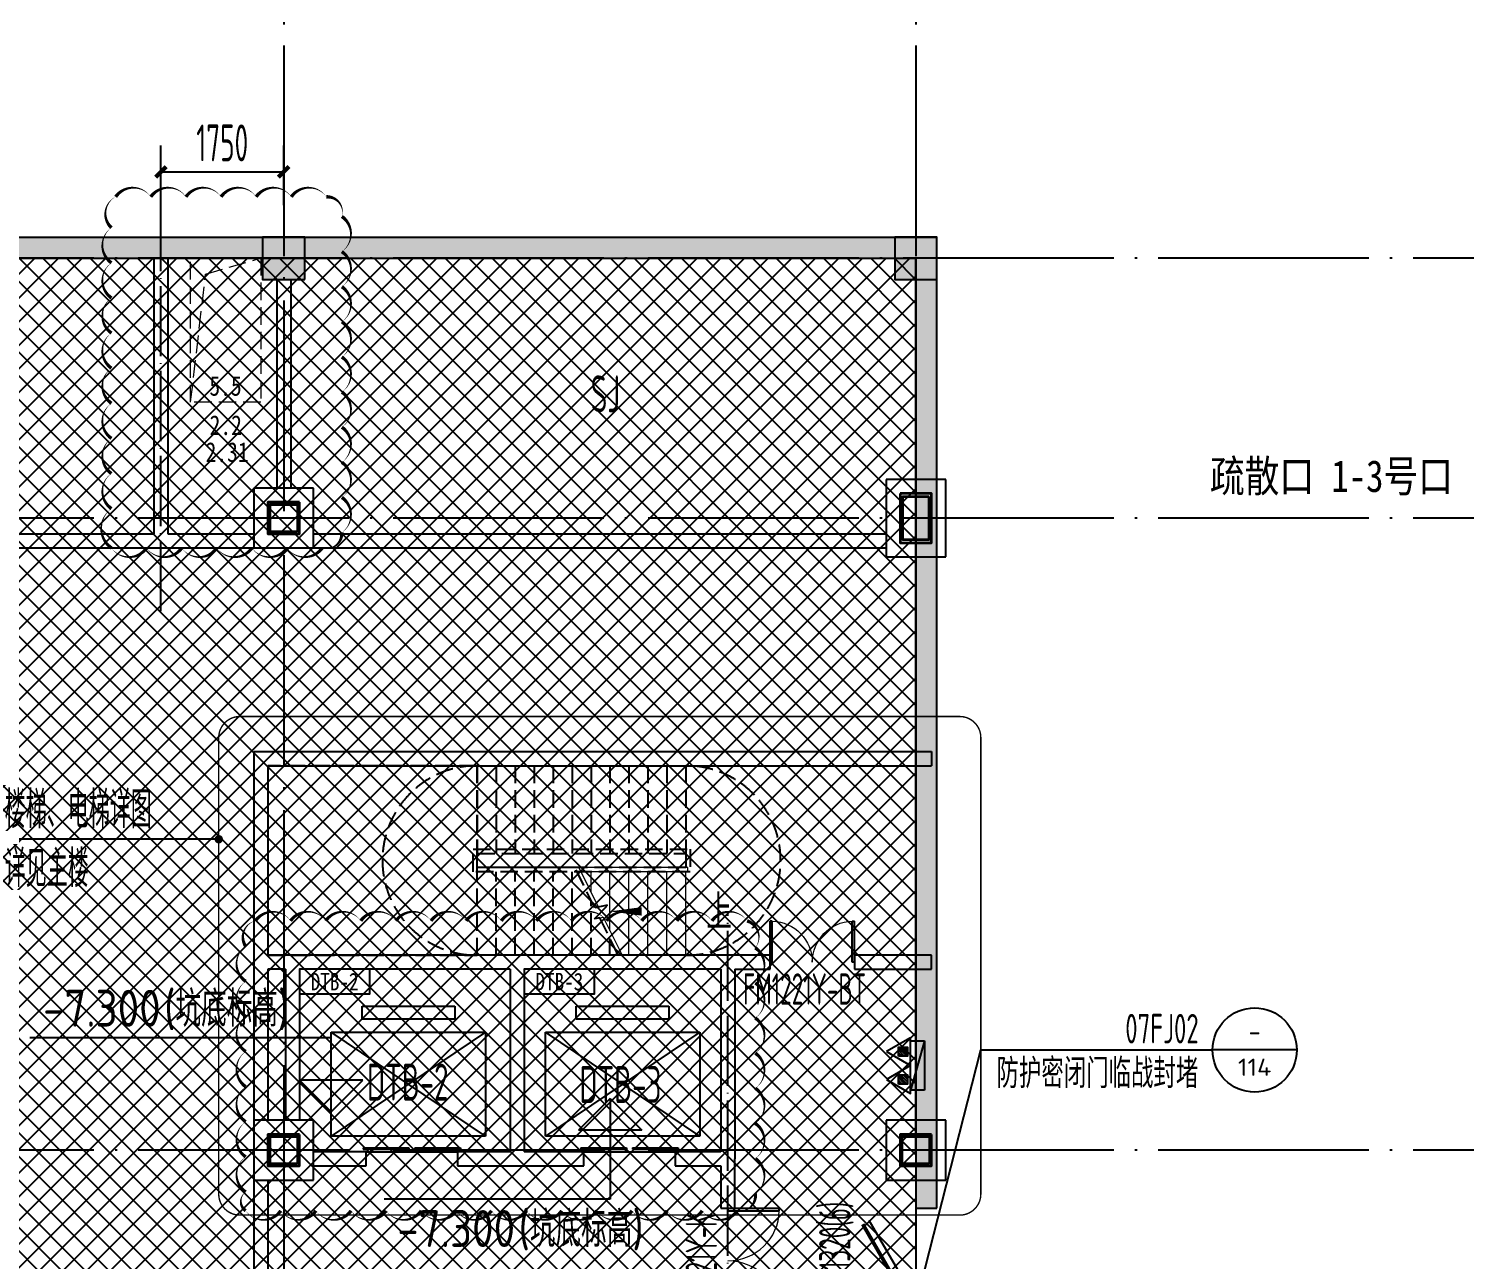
# Model space of a CAD drawing. Extents: x -473190 to 2138458, y -81875 to 2633646.
# Drawn here: x 576557 to 596995, y 136388 to 153911 of the extents above; entities that cross this region are included whole.
import ezdxf
from ezdxf.enums import TextEntityAlignment as Align

# ---------------------------------------------------------------- set-up
doc = ezdxf.new("R2010")
doc.units = 0
doc.header["$LTSCALE"] = 1000
doc.linetypes.add('DASH', pattern=[0.35, 0.25, -0.1])
doc.linetypes.add('DOTE', pattern=[2.42, 2, -0.2, 0.02, -0.2])
for name, color, linetype in [('A-COLUMN', 2, 'Continuous'), ('A-DIM_SYMB', 3, 'Continuous'), ('A-EVTR', 3, 'Continuous'), ('A-PUB_HATCH', 8, 'Continuous'), ('A-PUB_TEXT', 7, 'Continuous'), ('A-ROOM_NAME', 23, 'Continuous'), ('A-SPACE', 7, 'Continuous'), ('A-WALL', 2, 'Continuous'), ('A-WINDOW', 4, 'Continuous'), ('A-可见线', 7, 'Continuous'), ('DIM_ELEV', 3, 'Continuous'), ('DIM_IDEN', 3, 'Continuous'), ('DIM_LEAD', 3, 'Continuous'), ('DOOR_FIRE', 4, 'Continuous'), ('DOOR_FIRE_TEXT', 7, 'Continuous'), ('DOTE', 1, 'DOTE'), ('PUB_DIM', 3, 'Continuous'), ('PUB_HATCH', 8, 'Continuous'), ('PUB_TEXT', 7, 'Continuous'), ('RF-KTK', 210, 'Continuous'), ('RF-M', 4, 'Continuous'), ('RF-MBH', 11, 'Continuous'), ('RF-QT', 30, 'Continuous'), ('S-柱', 51, 'Continuous'), ('S-柱-填充', 8, 'Continuous'), ('SRC-03F$0$A-SYMB-NUMB-T', 4, 'Continuous'), ('SRC-03F$0$A-WALL', 7, 'Continuous'), ('STAIR', 2, 'Continuous'), ('W-EQUIP_消火栓', 7, 'Continuous'), ('W-EQUIP_灭火器', 7, 'Continuous'), ('索引线', 252, 'Continuous')]:
    doc.layers.add(name, color=color, linetype=linetype)
doc.layers.add('B-1F-WALL$0$A-STAIR', color=2, linetype='Continuous', lineweight=9)
doc.layers.add('HOLE', color=52, linetype='Continuous', lineweight=15)
doc.styles.add('8B2_01', font='simhei.ttf', dxfattribs={"width": 0.8})
doc.styles.add('8B2_02', font='tssdeng.shx', dxfattribs={"width": 0.6, "bigfont": 'TSSDCHN.shx'})
doc.styles.add('_TCH_DIM', font='SIMPLEX', dxfattribs={"bigfont": 'GBCBIG'})
doc.styles.add('_TCH_DIM_T3', font='tssdeng.shx', dxfattribs={"width": 0.564706, "bigfont": '@@@tssdchn.shx'})
doc.styles.add('_TCH_WINDOW', font='tssdeng.shx', dxfattribs={"width": 0.8, "height": 3.5, "bigfont": 'tssdchn.shx'})
doc.styles.add('SRC-03F$0$ECADI-TXT', font='simplex.shx', dxfattribs={"bigfont": 'hztxt.shx'})
doc.styles.get("Standard").update_dxf_attribs({"font": 'gbenor.shx', "bigfont": 'gbcbig.shx'})
doc.styles.add('TYDG_01', font='', dxfattribs={"width": 0.8})
doc.styles.add('TYDG_02', font='TSSDENG', dxfattribs={"width": 0.8, "bigfont": 'TSSDCHN'})
doc.styles.get('TYDG_01').set_extended_font_data('SimSun')
doc.dimstyles.new('_TCH_ARCH&&150', dxfattribs={"dimtxt": 525, "dimasz": 150, "dimexe": 375, "dimexo": 450, "dimgap": 150, "dimtad": 1, "dimdec": 0, "dimzin": 0, "dimdsep": 46, "dimtxsty": '_TCH_DIM_T3', "dimblk": 'ARCHTICK', "dimcen": 0.09, "dimclrt": 7, "dimazin": 2, "dimtfac": 1, "dimtdec": 0, "dimtix": 1, "dimtmove": 2, "dimatfit": 3, "dimfxl": 0, "dimtolj": 1, "dimtzin": 0, "dimarcsym": 0})

# ---------------------------------------------------------------- blocks, each defined once
blk = doc.blocks.new('A$C7EFF042E')
at = {"layer": 'A-COLUMN', "color": 6}
for p, q in [((27675, 300), (26825, 300)), ((26825, 300), (26825, -800)), ((27675, -800), (27675, 300)), ((18675, 175), (17825, 175)), ((17825, 175), (17825, -675)), ((18675, -675), (18675, 175)), ((17825, -675), (18675, -675)), ((26825, -800), (27675, -800)), ((18675, -8825), (17825, -8825)), ((17825, -8825), (17825, -9675)), ((18675, -9675), (18675, -8825)), ((27675, -8825), (26825, -8825)), ((26825, -8825), (26825, -9675)), ((27675, -9675), (27675, -8825)), ((17825, -9675), (18675, -9675)), ((26825, -9675), (27675, -9675))]:
    blk.add_line(p, q, dxfattribs=at)
at = {"layer": 'S-柱', "color": 6, "lineweight": 35}
for points in [[(27025, 100), (27025, -600), (27475, -600), (27475, 100)], [(27025, 100), (27025, -600), (27475, -600), (27475, 100)], [(18475, -25), (18025, -25), (18025, -475), (18475, -475)], [(18475, -25), (18025, -25), (18025, -475), (18475, -475)], [(18475, -9025), (18025, -9025), (18025, -9475), (18475, -9475)], [(18475, -9025), (18025, -9025), (18025, -9475), (18475, -9475)], [(27475, -9025), (27025, -9025), (27025, -9475), (27475, -9475)], [(27475, -9025), (27025, -9025), (27025, -9475), (27475, -9475)]]:
    blk.add_lwpolyline(points, close=True, dxfattribs=at)
at = {"layer": 'S-柱-填充', "color": 6, "lineweight": 35}
for points in [[(27435, 60), (27435, -560), (27065, -560), (27065, 60)], [(18445, -445), (18055, -445), (18055, -55), (18445, -55)], [(18445, -9445), (18055, -9445), (18055, -9055), (18445, -9055)], [(27445, -9445), (27055, -9445), (27055, -9055), (27445, -9055)]]:
    blk.add_lwpolyline(points, close=True, dxfattribs=at)
blk = doc.blocks.new('A$C4F5A101F')
at = {"layer": 'DOTE', "color": 16, "linetype": 'DOTE', "ltscale": 1.5}
for p, q in [((-149489.7, 16373.7), (-149489.7, -213765.2)), ((-140489.7, 16373.7), (-140489.7, -213765.2)), ((-39660.8, -4807.4), (-180399, -4807.4)), ((-39660.8, -8507.4), (-180399, -8507.4)), ((-39660.8, -17507.4), (-180399, -17507.4))]:
    blk.add_line(p, q, dxfattribs=at)
blk = doc.blocks.new('_ArchTick')
at = {"color": 0, "linetype": 'ByBlock', "const_width": 0.4}
blk.add_lwpolyline([(-0.5, -0.5), (0.5, 0.5)], dxfattribs=at)
blk = doc.blocks.new('*D5558')
at = {"layer": 'Defpoints', "color": 0, "transparency": 16777216}
for p in [(108175, 13380), (106425, 12455), (108175, 12455)]:
    blk.add_point(p, dxfattribs=at)
at = {"layer": 'PUB_DIM', "color": 0, "lineweight": -2, "transparency": 16777216}
for p, q in [((106425, 12905), (106425, 13755)), ((108175, 12905), (108175, 13755)), ((106425, 13380), (108175, 13380))]:
    blk.add_line(p, q, dxfattribs=at)
at = {"layer": 'PUB_DIM', "color": 0, "lineweight": -2, "transparency": 16777216, "xscale": 150, "yscale": 150, "zscale": 150, "rotation": 180}
blk.add_blockref('_ArchTick', (106425, 13380), dxfattribs=at)
at = {"layer": 'PUB_DIM', "color": 0, "lineweight": -2, "transparency": 16777216, "xscale": 150, "yscale": 150, "zscale": 150}
blk.add_blockref('_ArchTick', (108175, 13380), dxfattribs=at)
at = {"layer": 'PUB_DIM', "color": 7, "transparency": 16777216, "insert": (107300, 13793), "char_height": 525, "attachment_point": 5, "style": '_TCH_DIM_T3'}
blk.add_mtext('\\A1;1750', dxfattribs=at)
blk = doc.blocks.new('SRC-03F$0$ECADI-TAG-CODE')
at = {"layer": 'SRC-03F$0$A-SYMB-NUMB-T', "color": 1}
blk.add_lwpolyline([(3.41, 8.1), (13.41, 8.1), (13.41, 4.6), (3.41, 4.6)], close=True, dxfattribs=at)
at = {"layer": 'SRC-03F$0$A-SYMB-NUMB-T', "style": 'SRC-03F$0$ECADI-TXT', "width": 0.7}
blk.add_attdef('CODE', text='', height=2.5, dxfattribs=at).set_placement((8.41, 6.35), align=Align.MIDDLE_CENTER)
blk = doc.blocks.new('A$C27471FE7')
at = {"layer": 'A-PUB_HATCH', "linetype": 'DASH'}
for p, q in [((2980, 2700), (0, 2700)), ((0, 2700), (0, 0)), ((2980, 2700), (5950, 2700)), ((2980, 2700), (2980, 1450)), ((2980, 0), (2980, 2700)), ((3250, 2700), (3250, 1450)), ((3520, 2700), (3520, 1450)), ((3790, 2700), (3790, 1450)), ((4060, 2700), (4060, 1450)), ((4330, 2700), (4330, 1450)), ((4600, 2700), (4600, 1450)), ((4870, 2700), (4870, 1450)), ((5140, 2700), (5140, 1450)), ((5410, 2700), (5410, 1450)), ((5680, 2700), (5680, 1450)), ((5950, 2700), (5950, 1450)), ((2920, 1190), (2920, 1510)), ((2920, 1510), (6010, 1510)), ((2980, 1450), (5950, 1450)), ((2980, 1250), (2980, 1450)), ((2980, 1450), (5950, 1450)), ((5950, 1450), (5950, 1250)), ((6010, 1510), (6010, 1190)), ((4371, 1250), (2980, 1250)), ((5950, 1250), (2980, 1250)), ((4653, 678), (4371, 1250)), ((6010, 1190), (2920, 1190)), ((2980, 0), (2980, 1190)), ((3250, 0), (3250, 1190)), ((3520, 0), (3520, 1190)), ((3790, 0), (3790, 1190)), ((4060, 0), (4060, 1190)), ((4330, 0), (4330, 1190)), ((4600, 0), (4600, 785)), ((4651, 520), (4836, 714)), ((4836, 714), (4653, 678)), ((4724, 534), (4651, 520)), ((4988, 0), (4724, 534)), ((4870, 0), (4870, 239)), ((0, 0), (2980, 0)), ((4988, 0), (2980, 0))]:
    blk.add_line(p, q, dxfattribs=at)
blk = doc.blocks.new('A$C031B73C8')
for points in [[(122697.7, -13125, 0, 50, 0.5205671), (123197.7, -13125, 0, 50, 0.5205671), (123697.7, -13125, 0, 50, 0.5205671), (124197.7, -13125, 0, 50, 0.5205671), (124697.7, -13125, 0, 50, 0.5205671), (125197.7, -13125, 0, 50, 0.5205671), (125697.7, -13125, 0, 50, 0.5205671), (125977.7, -12904.9, 0, 50, 0.5205671), (125977.7, -12404.9, 0, 50, 0.5205671), (125977.7, -11904.9, 0, 50, 0.5205671), (125977.7, -11404.9, 0, 50, 0.5205671), (125977.7, -10904.9, 0, 50, 0.5205671), (125977.7, -10404.9, 0, 50, 0.5205671), (125977.7, -9904.9, 0, 50, 0.5205671), (125977.7, -9404.9, 0, 50, 0.5205671), (125977.7, -8904.9, 0, 50, 0.5205671), (125977.7, -8404.9, 0, 50, 0.5205671), (125757.6, -8125, 0, 50, 0.5205671), (125257.6, -8125, 0, 50, 0.5205671), (124757.6, -8125, 0, 50, 0.5205671), (124257.6, -8125, 0, 50, 0.5205671), (123757.6, -8125, 0, 50, 0.5205671), (123257.6, -8125, 0, 50, 0.5205671), (122757.6, -8125, 0, 50, 0.5205671), (122697.7, -8565.1, 0, 50, 0.5205671), (122697.7, -9065.1, 0, 50, 0.5205671), (122697.7, -9565.1, 0, 50, 0.5205671), (122697.7, -10065.1, 0, 50, 0.5205671), (122697.7, -10565.1, 0, 50, 0.5205671), (122697.7, -11065.1, 0, 50, 0.5205671), (122697.7, -11565.1, 0, 50, 0.5205671), (122697.7, -12065.1, 0, 50, 0.5205671), (122697.7, -12565.1, 0, 50, 0.5205671)], [(124608.4, -22562.5, 0, 50, 0.5205671), (125108.4, -22562.5, 0, 50, 0.5205671), (125608.4, -22562.5, 0, 50, 0.5205671), (126108.4, -22562.5, 0, 50, 0.5205671), (126608.4, -22562.5, 0, 50, 0.5205671), (127108.4, -22562.5, 0, 50, 0.5205671), (127608.4, -22562.5, 0, 50, 0.5205671), (128108.4, -22562.5, 0, 50, 0.5205671), (128608.4, -22562.5, 0, 50, 0.5205671), (129108.4, -22562.5, 0, 50, 0.5205671), (129608.4, -22562.5, 0, 50, 0.5205671), (130108.4, -22562.5, 0, 50, 0.5205671), (130608.4, -22562.5, 0, 50, 0.5205671), (131108.4, -22562.5, 0, 50, 0.5205671), (131608.4, -22562.5, 0, 50, 0.5205671), (131864.1, -22318.2, 0, 50, 0.5205671), (131864.1, -21818.2, 0, 50, 0.5205671), (131864.1, -21318.2, 0, 50, 0.5205671), (131864.1, -20818.2, 0, 50, 0.5205671), (131864.1, -20318.2, 0, 50, 0.5205671), (131864.1, -19818.2, 0, 50, 0.5205671), (131864.1, -19318.2, 0, 50, 0.5205671), (131864.1, -18818.2, 0, 50, 0.5205671), (131747.3, -18435, 0, 50, 0.5205671), (131247.3, -18435, 0, 50, 0.5205671), (130747.3, -18435, 0, 50, 0.5205671), (130247.3, -18435, 0, 50, 0.5205671), (129747.3, -18435, 0, 50, 0.5205671), (129247.3, -18435, 0, 50, 0.5205671), (128747.3, -18435, 0, 50, 0.5205671), (128247.3, -18435, 0, 50, 0.5205671), (127747.3, -18435, 0, 50, 0.5205671), (127247.3, -18435, 0, 50, 0.5205671), (126747.3, -18435, 0, 50, 0.5205671), (126247.3, -18435, 0, 50, 0.5205671), (125747.3, -18435, 0, 50, 0.5205671), (125247.3, -18435, 0, 50, 0.5205671), (124747.3, -18435, 0, 50, 0.5205671), (124608.4, -18796.1, 0, 50, 0.5205671), (124608.4, -19296.1, 0, 50, 0.5205671), (124608.4, -19796.1, 0, 50, 0.5205671), (124608.4, -20296.1, 0, 50, 0.5205671), (124608.4, -20796.1, 0, 50, 0.5205671), (124608.4, -21296.1, 0, 50, 0.5205671), (124608.4, -21796.1, 0, 50, 0.5205671), (124608.4, -22296.1, 0, 50, 0.5205671)]]:
    blk.add_lwpolyline(points, format="xyseb", close=True)
at = {"layer": 'HOLE', "linetype": 'DASH'}
blk.add_lwpolyline([(123825, -8995.8), (124824.9, -8995.8), (124824.9, -11050), (123825, -11050)], close=True, dxfattribs=at)
blk.add_lwpolyline([(123825, -11044.8), (124037.1, -9226.4), (124824.9, -8995.8)], dxfattribs=at)
blk = doc.blocks.new('$TwtSys$00000434')
for p, q in [((-0.5, 0.5), (-0.5, -0.5)), ((-0.5, -0.5), (0.5, 0.5)), ((0.5, 0.5), (-0.5, 0.5)), ((0.5, -0.5), (0.5, 0.5)), ((-0.5, -0.5), (0.5, -0.5))]:
    blk.add_line(p, q)
blk.add_solid([(0.5, -0.5), (0.5, 0.5), (-0.5, -0.5)])
blk = doc.blocks.new('$TwtSys$00000546')
h = blk.add_hatch()
h.set_pattern_fill('ANSI31', color=256, scale=200, style=0)
h.set_pattern_definition([(45, (-38543.802, -6670.83), (-17.67767, 17.67767), [])])
h.paths.add_polyline_path([(-65, 174), (65, 174), (65, 44), (-65, 44)])
for points in [[(0, 344), (-198, 0), (198, 0)], [(-65, 174), (65, 174), (65, 44), (-65, 44)]]:
    blk.add_lwpolyline(points, close=True)
blk = doc.blocks.new('$DorLib2D$00000192')
at = {"color": 0}
blk.add_line((-0.5, 0.125), (0.366, 0.625), dxfattribs=at)
at = {"color": 0, "const_width": 0.0417}
blk.add_lwpolyline([(-0.542, 0.197), (0.324, 0.697)], dxfattribs=at)
blk = doc.blocks.new('rfk')
at = {"layer": 'A-PUB_HATCH'}
for points in [[(460848.2, -664760.2), (460548.2, -665060.2), (473748.2, -665060.2), (474048.2, -664760.2)], [(473748.2, -677760.2), (473748.2, -678585.2), (474048.2, -678585.2), (474048.2, -677760.2)]]:
    blk.add_hatch(color=256, dxfattribs=at).paths.add_polyline_path(points)
at = {"layer": 'PUB_HATCH'}
blk.add_hatch(color=256, dxfattribs=at).paths.add_polyline_path([(473748.2, -677760.2), (474048.2, -677760.2), (474048.2, -664760.2), (473748.2, -665060.2)])
at = {"layer": 'RF-QT'}
for p, q in [((460848.2, -664760.2), (474048.2, -664760.2)), ((474048.2, -677760.2), (474048.2, -664760.2)), ((460548.2, -665060.2), (473748.2, -665060.2)), ((473748.2, -677760.2), (473748.2, -665060.2)), ((473748.2, -677760.2), (473748.2, -678585.2)), ((474048.2, -678585.2), (474048.2, -677760.2)), ((473748.2, -678585.2), (474048.2, -678585.2))]:
    blk.add_line(p, q, dxfattribs=at)
at = {"layer": 'RF-M'}
ref = blk.add_blockref('$DorLib2D$00000192', (473898.2, -679235.2), dxfattribs=dict(at, xscale=-1300, yscale=-1300, zscale=300, rotation=269.999999999991))
ref.add_attrib('A', 'GHFM1320(6)', (472816.8, -680286.8), dxfattribs={"layer": 'RF-MBH', "height": 446.25, "rotation": 90, "style": '_TCH_WINDOW', "width": 0.564706})
blk = doc.blocks.new('ADFASDF')
h = blk.add_hatch()
h.set_pattern_fill('ANSI37', color=8, scale=150)
h.set_pattern_definition([(45, (0, 0), (-168.3798, 168.3798), []), (135, (0, 0), (-168.3798, -168.3798), [])])
h.paths.add_polyline_path([(521397, 239186), (521397, 224886), (539697, 224886), (539697, 169261), (524947, 169261), (524947, 171211), (527822, 171211), (527922, 176611), (501318, 176611), (501125, 109884), (530547, 109887), (530547, 107449), (538188, 100503), (536147, 98236), (540086, 94690), (517812, 69953), (517812, 59790), (482108, 20136), (405247, 20136), (405247, 26086), (391997, 40436), (391997, 64736), (399997, 64738), (399997, 239186), (409022, 239186)])
blk.add_lwpolyline([(521397, 239186), (521397, 224886), (539697, 224886), (539697, 169261)])
blk = doc.blocks.new('$DORLIB2D$00000127')
at = {"color": 0}
for points in [[(-0.533, 0.795), (-0.533, 0.69)], [(-0.033, 0.795), (-0.533, 0.795)], [(-0.033, 0.795), (-0.033, 0.69)], [(0.533, 0.795), (0.033, 0.795)], [(0.033, 0.795), (0.033, 0.69)], [(0.533, 0.795), (0.533, 0.69)], [(-0.033, 0.69), (-0.533, 0.69)], [(0.533, 0.69), (0.033, 0.69)], [(0.5, 0.5), (-0.5, 0.5)]]:
    blk.add_lwpolyline(points, dxfattribs=at)
blk = doc.blocks.new('$DorLib2D$00000002')
for p, q in [((-0.5, 0), (-0.5, 0.4875)), ((-0.475, 0.4875), (-0.5, 0.4875)), ((-0.475, 0), (-0.475, 0.4875)), ((0.475, 0), (0.475, 0.4875)), ((0.475, 0.4875), (0.5, 0.4875)), ((0.5, 0), (0.5, 0.4875)), ((-0.5, 0), (-0.475, 0)), ((0.5, 0), (0.475, 0))]:
    blk.add_line(p, q)
at = {"lineweight": 13}
for centre, start, end in [((-0.4875, 0), 0, 88.53072), ((0.4875, 0), 91.46928, 180)]:
    blk.add_arc(centre, 0.4875, start, end, dxfattribs=at)
blk = doc.blocks.new('_FZH')
blk.add_lwpolyline([(-0.5, -0.5), (0.5, -0.5), (0.5, 0.5), (-0.5, 0.5)], close=True)
at = {"layer": 'PUB_HATCH'}
blk.add_solid([(-0.5, -0.5), (0.5, -0.5), (-0.5, 0.5), (0.5, 0.5)], dxfattribs=at)
blk = doc.blocks.new('A$C2B5B1B2C')
at = {"layer": 'DOTE', "linetype": 'DOTE', "ltscale": 0.5}
for p, q in [((106424.9, 7125), (106424.9, 13150)), ((114500, -4475), (114500, 2825))]:
    blk.add_line(p, q, dxfattribs=at)
at = {"layer": 'PUB_DIM'}
dim = blk.add_aligned_dim(p1=(106424.9, 12454.8), p2=(108175, 12454.8), distance=925.7, dimstyle='_TCH_ARCH&&150', dxfattribs=at)
dim.commit()
dim.dimension.update_dxf_attribs({"geometry": '*D5558', "text_midpoint": (107300, 13792.9)})

msp = doc.modelspace()

# ---------------------------------------------------------------- linework, layer by layer
at = {"layer": 'A-COLUMN'}
for p, q in [((580612.2, 147367.4), (579762.2, 147367.4)), ((579762.2, 147367.4), (579762.2, 146517.4)), ((580612.2, 146517.4), (580612.2, 147367.4)), ((589612.2, 147492.4), (588762.2, 147492.4)), ((588762.2, 147492.4), (588762.2, 146392.4)), ((589612.2, 146392.4), (589612.2, 147492.4)), ((579762.2, 146517.4), (580612.2, 146517.4)), ((588762.2, 146392.4), (589612.2, 146392.4)), ((580612.2, 138367.4), (579762.2, 138367.4)), ((579762.2, 138367.4), (579762.2, 137517.4)), ((580612.2, 137517.4), (580612.2, 138367.4)), ((589612.2, 138367.4), (588762.2, 138367.4)), ((588762.2, 138367.4), (588762.2, 137517.4)), ((589612.2, 137517.4), (589612.2, 138367.4)), ((579762.2, 137517.4), (580612.2, 137517.4)), ((588762.2, 137517.4), (589612.2, 137517.4))]:
    msp.add_line(p, q, dxfattribs=at)
at = {"layer": 'A-DIM_SYMB', "color": 3}
msp.add_lwpolyline([(586047.2, 141342.4, 0, 0, 0), (584832.2, 141342.4, 0, 120, 0), (585282.2, 141342.4, 0, 0, 0)], format="xyseb", dxfattribs=at)
at = {"layer": 'A-EVTR'}
for p, q in [((581302.2, 139807.4), (581302.2, 139992.4)), ((581302.2, 139992.4), (582622.2, 139992.4)), ((582622.2, 139807.4), (581302.2, 139807.4)), ((582622.2, 139992.4), (582622.2, 139807.4)), ((584352.2, 139807.4), (584352.2, 139992.4)), ((584352.2, 139992.4), (585672.2, 139992.4)), ((585672.2, 139807.4), (584352.2, 139807.4)), ((585672.2, 139992.4), (585672.2, 139807.4)), ((580862.2, 138142.4), (580862.2, 139622.4)), ((580862.2, 139622.4), (583062.2, 139622.4)), ((583062.2, 139622.4), (580862.2, 138142.4)), ((583062.2, 138142.4), (580862.2, 139622.4)), ((583062.2, 139622.4), (583062.2, 138142.4)), ((583912.2, 138142.4), (583912.2, 139622.4)), ((583912.2, 139622.4), (586112.2, 139622.4)), ((586112.2, 139622.4), (583912.2, 138142.4)), ((586112.2, 138142.4), (583912.2, 139622.4)), ((586112.2, 139622.4), (586112.2, 138142.4)), ((583062.2, 138142.4), (580862.2, 138142.4)), ((586112.2, 138142.4), (583912.2, 138142.4))]:
    msp.add_line(p, q, dxfattribs=at)
at = {"layer": 'A-WALL'}
for p, q in [((578337.2, 150642.4), (578337.2, 146717.4)), ((578537.2, 150642.4), (578337.2, 150642.4)), ((578537.2, 150642.4), (578537.2, 146717.4)), ((580087.2, 150342.4), (580087.2, 147367.4)), ((580287.2, 150342.4), (580287.2, 147367.4)), ((571612.2, 146717.4), (578337.2, 146717.4)), ((578537.2, 146717.4), (579762.2, 146717.4)), ((580612.2, 146717.4), (588762.2, 146717.4)), ((571612.2, 146517.4), (578437.2, 146517.4)), ((578437.2, 146517.4), (579762.2, 146517.4)), ((580612.2, 146517.4), (588762.2, 146517.4)), ((579762.2, 143617.4), (579762.2, 140617.4)), ((579762.2, 143617.4), (589412.2, 143617.4)), ((589412.2, 143617.4), (589412.2, 143417.4)), ((579962.2, 143417.4), (579962.2, 140717.4)), ((579962.2, 143417.4), (589412.2, 143417.4)), ((579762.2, 140617.4), (579762.2, 138367.4)), ((580312.2, 140717.4), (579962.2, 140717.4)), ((583512.2, 140717.4), (580312.2, 140717.4)), ((586512.2, 140717.4), (583512.2, 140717.4)), ((587112.2, 140717.4), (586512.2, 140717.4)), ((587112.2, 140517.4), (587112.2, 140717.4)), ((589412.2, 140717.4), (588312.2, 140717.4)), ((588312.2, 140717.4), (588312.2, 140517.4)), ((589412.2, 140517.4), (589412.2, 140717.4)), ((579962.2, 140517.4), (579962.2, 138367.4)), ((580212.2, 140517.4), (579962.2, 140517.4)), ((580212.2, 140517.4), (580212.2, 138367.4)), ((580412.2, 140517.4), (580412.2, 138367.4)), ((583412.2, 140517.4), (580412.2, 140517.4)), ((583412.2, 140517.4), (583412.2, 137917.4)), ((583612.2, 140517.4), (583612.2, 137917.4)), ((586412.2, 140517.4), (583612.2, 140517.4)), ((586412.2, 140517.4), (586412.2, 137917.4)), ((586612.2, 140517.4), (586612.2, 137817.4)), ((586612.2, 140517.4), (587112.2, 140517.4)), ((588312.2, 140517.4), (589412.2, 140517.4)), ((581362.2, 137917.4), (580612.2, 137917.4)), ((581362.2, 137717.4), (581362.2, 137917.4)), ((583412.2, 137917.4), (582662.2, 137917.4)), ((582662.2, 137917.4), (582662.2, 137717.4)), ((584462.2, 137917.4), (583612.2, 137917.4)), ((584462.2, 137717.4), (584462.2, 137917.4)), ((586412.2, 137917.4), (585762.2, 137917.4)), ((585762.2, 137917.4), (585762.2, 137717.4)), ((586612.2, 137117.4), (586612.2, 137817.4)), ((580612.2, 137717.4), (581362.2, 137717.4)), ((582662.2, 137717.4), (583512.2, 137717.4)), ((583512.2, 137717.4), (584462.2, 137717.4)), ((585762.2, 137717.4), (586412.2, 137717.4)), ((586412.2, 137717.4), (586412.2, 137117.4)), ((579762.2, 137517.4), (579762.2, 135017.4)), ((579962.2, 137517.4), (579962.2, 135117.4)), ((586412.2, 137117.4), (586612.2, 137117.4))]:
    msp.add_line(p, q, dxfattribs=at)
at = {"layer": 'B-1F-WALL$0$A-STAIR', "color": 3}
for p, q in [((585912.2, 141967.4), (584388.5, 141967.4)), ((584388.5, 141967.4), (584666.3, 141405)), ((585942.2, 141967.4), (584388.5, 141967.4)), ((585942.2, 141907.4), (584418.1, 141907.4)), ((584562.2, 141615.7), (584562.2, 141907.4)), ((584832.2, 141069.1), (584832.2, 141907.4)), ((585102.2, 140717.4), (585102.2, 141907.4)), ((585372.2, 140717.4), (585372.2, 141907.4)), ((585642.2, 140717.4), (585642.2, 141907.4)), ((585912.2, 140717.4), (585912.2, 141907.4)), ((585942.2, 141907.4), (585942.2, 141967.4)), ((584798.7, 141431.4), (584612.8, 141237)), ((584612.8, 141237), (584737, 141261.8)), ((584666.3, 141405), (584798.7, 141431.4)), ((584737, 141261.8), (585006, 140717.4)), ((585912.2, 140717.4), (585006, 140717.4))]:
    msp.add_line(p, q, dxfattribs=at)
at = {"layer": 'DIM_ELEV'}
for p, q in [((580862.2, 139543.1), (576570.7, 139543.1)), ((580862.2, 138487.7), (580862.2, 139543.1)), ((580862.2, 138487.7), (580412.2, 138937.7)), ((581312.2, 138937.7), (580412.2, 138937.7)), ((580862.2, 138487.7), (581312.2, 138937.7)), ((584834.5, 138677.9), (584384.5, 138227.9)), ((584834.5, 138677.9), (585284.5, 138227.9)), ((584834.5, 138677.9), (584834.5, 137246.5)), ((585284.5, 138227.9), (584384.5, 138227.9)), ((584834.5, 137246.5), (581616.4, 137246.5))]:
    msp.add_line(p, q, dxfattribs=at)
at = {"layer": 'DIM_IDEN'}
for p, q in [((589258.5, 136018.6), (590112.2, 139368.7)), ((590112.2, 139368.7), (593411, 139368.7)), ((594611, 139368.7), (593411, 139368.7))]:
    msp.add_line(p, q, dxfattribs=at)
msp.add_circle((594011, 139368.7), 600, dxfattribs=at)
at = {"layer": 'DIM_LEAD'}
for p, q in [((578307.4, 142369.7), (576057.1, 142369.7)), ((579262.2, 142369.7), (578307.4, 142369.7)), ((579262.2, 142369.7), (578307.4, 142369.7)), ((579262.2, 142369.7), (578307.4, 142369.7)), ((579262.2, 142369.7), (578307.4, 142369.7))]:
    msp.add_line(p, q, dxfattribs=at)
at = {"layer": 'DIM_LEAD', "const_width": 60}
msp.add_lwpolyline([(579292.2, 142369.7, 1), (579232.2, 142369.7, 1)], format="xyb", close=True, dxfattribs=at)
msp.add_lwpolyline([(579292.2, 142369.7, 1), (579232.2, 142369.7, 1)], format="xyb", close=True, dxfattribs=at)
msp.add_lwpolyline([(579292.2, 142369.7, 1), (579232.2, 142369.7, 1)], format="xyb", close=True, dxfattribs=at)
msp.add_lwpolyline([(579292.2, 142369.7, 1), (579232.2, 142369.7, 1)], format="xyb", close=True, dxfattribs=at)
at = {"layer": 'STAIR', "color": 9, "linetype": 'DASH'}
for centre, start, end in [((582942.2, 142067.4), 90, 270), ((585912.2, 142067.4), 270, 90)]:
    msp.add_arc(centre, 1350, start, end, dxfattribs=at)
at = {"layer": '索引线', "linetype": 'DASH', "const_width": 20}
msp.add_lwpolyline([(579562.2, 137017.4), (589812.2, 137017.4, 0.4142136), (590112.2, 137317.4), (590112.2, 143817.4, 0.4142136), (589812.2, 144117.4), (579562.2, 144117.4, 0.4142136), (579262.2, 143817.4), (579262.2, 137317.4, 0.4142136)], format="xyb", close=True, dxfattribs=at)

# ---------------------------------------------------------------- block references
for name, p in [('ADFASDF', (49490, -74243.9)), ('A$C2B5B1B2C', (472012.2, 138492.4)), ('A$C031B73C8', (455037.2, 159642.4))]:
    msp.add_blockref(name, p)
at = {"layer": 'A-COLUMN', "xscale": 600, "yscale": 600, "zscale": 600, "rotation": 90}
for p in [(580187.2, 150642.4), (589187.2, 150642.4)]:
    msp.add_blockref('_FZH', p, dxfattribs=at)
at = {"layer": 'A-WINDOW', "xscale": 1300, "yscale": -200, "zscale": 200, "rotation": 180}
for p in [(582012.2, 137817.4), (585112.2, 137817.4)]:
    msp.add_blockref('$DORLIB2D$00000127', p, dxfattribs=at)
at = {"layer": 'A-可见线'}
msp.add_blockref('A$C27471FE7', (579962.2, 140717.4), dxfattribs=at)
at = {"layer": 'DOOR_FIRE'}
ref = msp.add_blockref('$DorLib2D$00000002', (587712.2, 140617.4), dxfattribs=dict(at, xscale=1200, yscale=-1200, zscale=200, rotation=179.9999999999954))
ref.add_attrib('A', 'FM1221Y-BT', (586728.5, 140014.3), dxfattribs={"layer": 'DOOR_FIRE_TEXT', "height": 446.25, "rotation": 360, "style": '_TCH_WINDOW', "width": 0.564706})
ref = msp.add_blockref('$DorLib2D$00000002', (586512.2, 136367.4), dxfattribs=dict(at, xscale=1500, yscale=1500, zscale=200, rotation=270.0000000000024))
ref.add_attrib('A', 'FM1521Y-K', (586355.5, 135485.4), dxfattribs={"layer": 'DOOR_FIRE_TEXT', "height": 446.25, "rotation": 90, "style": '_TCH_WINDOW', "width": 0.564706})
at = {"layer": 'RF-QT'}
for name, p in [('A$C4F5A101F', (729676.9, 155449.8)), ('A$C7EFF042E', (561937.2, 147192.4))]:
    msp.add_blockref(name, p, dxfattribs=at)
at = {"layer": 'SRC-03F$0$A-WALL'}
ref = msp.add_blockref('SRC-03F$0$ECADI-TAG-CODE', (581753.1, 139707.4), dxfattribs=dict(at, xscale=-100, yscale=100, zscale=100))
ref.add_attrib('CODE', 'DTB-2', dxfattribs={"layer": 'SRC-03F$0$A-SYMB-NUMB-T', "height": 250, "style": '8B2_01', "width": 0.8}).set_placement((580912.2, 140342.4), align=Align.MIDDLE_CENTER)
ref = msp.add_blockref('SRC-03F$0$ECADI-TAG-CODE', (584953.1, 139707.4), dxfattribs=dict(at, xscale=-100, yscale=100, zscale=100))
ref.add_attrib('CODE', 'DTB-3', dxfattribs={"layer": 'SRC-03F$0$A-SYMB-NUMB-T', "height": 250, "style": '8B2_01', "width": 0.8}).set_placement((584112.2, 140342.4), align=Align.MIDDLE_CENTER)
at = {"layer": 'W-EQUIP_消火栓', "xscale": -700, "yscale": 200, "zscale": 700, "rotation": 90}
msp.add_blockref('$TwtSys$00000434', (589212.2, 139146.9), dxfattribs=at)
at = {"layer": 'W-EQUIP_灭火器', "rotation": 90}
for p in [(589112.2, 139345.3), (589112.2, 138948.6)]:
    msp.add_blockref('$TwtSys$00000546', p, dxfattribs=at)
at = {"layer": '索引线'}
msp.add_blockref('rfk', (115439, 815702.6), dxfattribs=at)

# ---------------------------------------------------------------- texts
at = {"layer": 'A-PUB_TEXT', "color": 3, "style": '_TCH_DIM'}
msp.add_text('上', height=506.4, dxfattribs=at).set_placement((586204.7, 141079.9))
at = {"layer": 'A-ROOM_NAME', "color": 2, "style": '8B2_01', "width": 0.8}
msp.add_text('5.5', height=281.65, dxfattribs=at).set_placement((579129.2, 148685.3))
at = {"layer": 'A-ROOM_NAME', "style": '8B2_02', "width": 0.6}
msp.add_text('SJ', height=525, dxfattribs=at).set_placement((584558, 148449.7))
at = {"layer": 'A-ROOM_NAME', "color": 1, "style": '8B2_01', "width": 0.8}
msp.add_text('2.2', height=281.65, dxfattribs=at).set_placement((579132.4, 148125.1))
at = {"layer": 'A-ROOM_NAME', "color": 3, "style": '8B2_01', "width": 0.8}
msp.add_text('2.31', height=281.65, dxfattribs=at).set_placement((579074.8, 147741.5))
at = {"layer": 'A-SPACE', "color": 0, "style": '8B2_02', "width": 0.6}
for s, p in [('DTB-2', (581371.9, 138649)), ('DTB-3', (584396.8, 138615.5))]:
    msp.add_text(s, height=525, dxfattribs=at).set_placement(p)
at = {"layer": 'PUB_TEXT'}
for s, height, style, width, p in [('楼梯、电梯详图', 525, '8B2_02', 0.6, (576214.6, 142527.2)), ('详见主楼', 525, '8B2_02', 0.6, (576214.6, 141687.2)), ('07FJ02', 420, 'TYDG_02', 0.64, (592168.5, 139462.4)), ('防护密闭门临战封堵', 420, 'TYDG_02', 0.8, (590335.1, 138826))]:
    msp.add_text(s, height=height, dxfattribs=dict(at, style=style, width=width)).set_placement(p)
for s, height, p in [('-7.300', 525, (576758.9, 139700.6)), ('(坑底标高)', 506.38, (578485.5, 139700.6)), ('-7.300', 525, (581804.5, 136564)), ('(坑底标高)', 506.38, (583531.1, 136564))]:
    msp.add_text(s, height=height, dxfattribs=at).set_placement(p)
at = {"layer": 'PUB_TEXT', "style": 'TYDG_02'}
for s, height, width, p, p2 in [('-', 318.1, 0.962963, (593926.2, 139479.1), (594095.8, 139479.1)), ('114', 245.31, 1.238095, (593772.7, 139001.3), (594249.3, 139001.3))]:
    msp.add_text(s, height=height, dxfattribs=dict(at, width=width)).set_placement(p, p2, align=Align.FIT)
at = {"layer": 'RF-KTK', "color": 110, "linetype": 'DASH', "style": 'TYDG_01', "width": 0.8}
msp.add_text('疏散口 1-3号口 ', height=453.16, dxfattribs=at).set_placement((593374.2, 147315.1))

doc.saveas('drawing.dxf')
